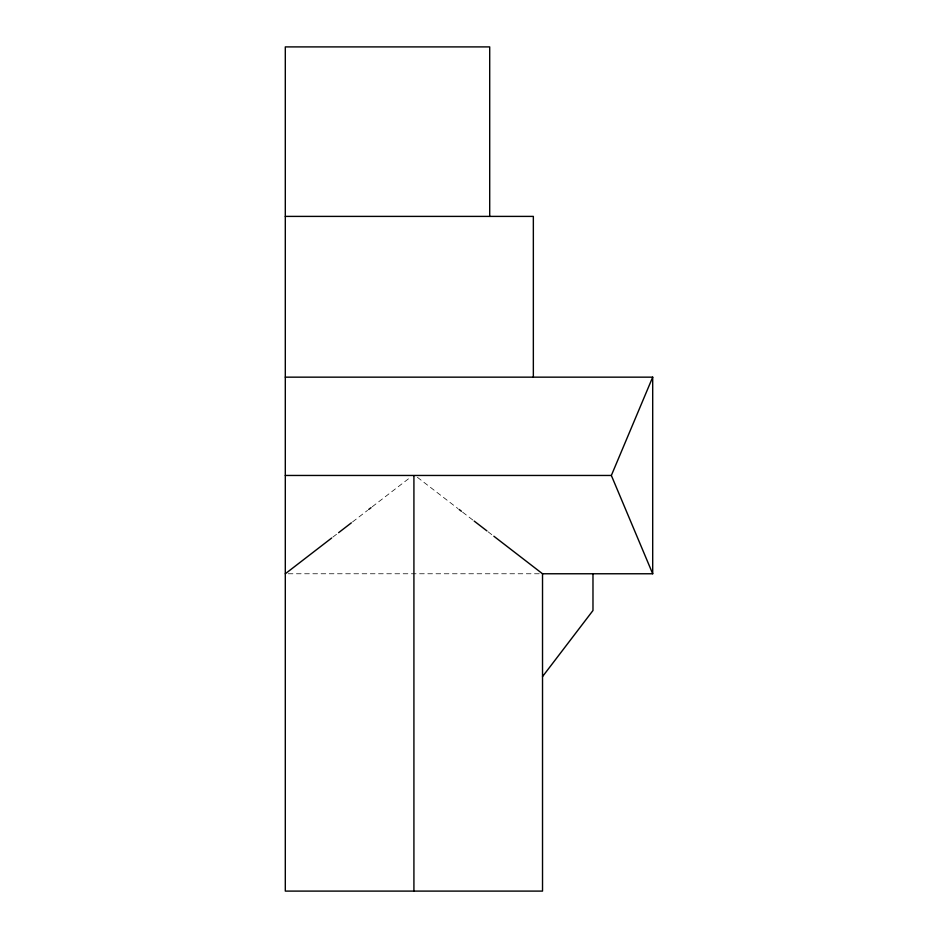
<?xml version="1.0" encoding="UTF-8"?>
<svg xmlns="http://www.w3.org/2000/svg" width="938" height="938" viewBox="0 0 938 938"><rect width="100%" height="100%" fill="white"/><g stroke="black" fill="none" stroke-linecap="round" stroke-linejoin="round"><path stroke-width="0.7" stroke-dasharray="4.69 3.52" d="M332.814 537.146L337.446 533.57M352.512 521.962L367.567 510.342M372.21 506.778L410.445 477.301M288.224 573.763L539.608 573.763M417.398 477.301L457.943 508.56M462.586 512.136L473.01 520.168M488.077 531.787L492.708 535.352"/><path stroke-width="1.41" d="M493.869 536.243L542.527 573.763L652.696 573.763L611.353 475.46L652.696 377.158L285.304 377.158M542.527 676.591L592.98 610.509L592.98 573.763M285.304 573.763L331.653 538.037M338.606 532.678L351.351 522.853M368.728 509.451L371.049 507.669M285.304 216.397L533.347 216.397L533.347 377.158M285.304 475.46L611.353 475.46M459.104 509.451L461.426 511.245M474.171 521.071L486.916 530.885M652.696 377.158L652.696 573.763M542.527 573.763L542.527 891.1L285.304 891.1L285.304 46.9L489.706 46.9L489.706 216.397M413.916 476.082L413.916 891.1"/></g></svg>
